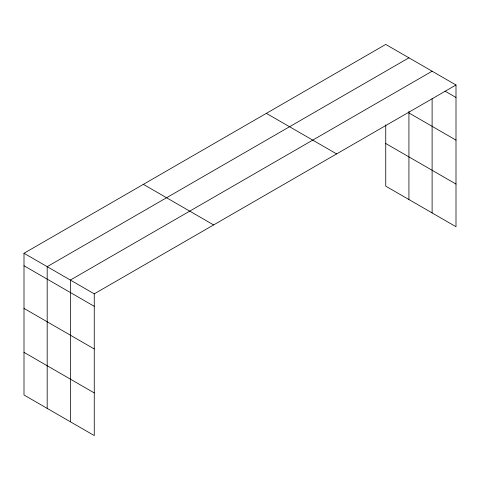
<?xml version="1.0" encoding="UTF-8"?>
<svg xmlns="http://www.w3.org/2000/svg" width="480" height="480" viewBox="0 0 480 480"><rect width="100%" height="100%" fill="white"/><g stroke="black" fill="none" stroke-linecap="round" stroke-linejoin="round"><path stroke-width="0.72" d="M24 253.278L94.26 293.844L94.26 435.57L24 395.01L24 253.278L385.74 44.43L456 84.99L456 226.722L385.74 186.156L385.74 124.884M408.93 57.816L47.184 266.664L47.184 408.39M432.114 71.202L70.368 280.05L70.368 421.776M94.26 293.844L456 84.99M445.026 91.134L456 97.47M408.93 112.944L456 140.124M385.74 143.502L456 184.068M266.37 113.352L336.624 153.912M143.376 184.362L213.63 224.922M24 265.758L94.26 306.318M24 308.412L94.26 348.972M24 352.356L94.26 392.916M432.114 98.646L432.114 212.928M408.93 111.45L408.93 199.542"/></g></svg>
